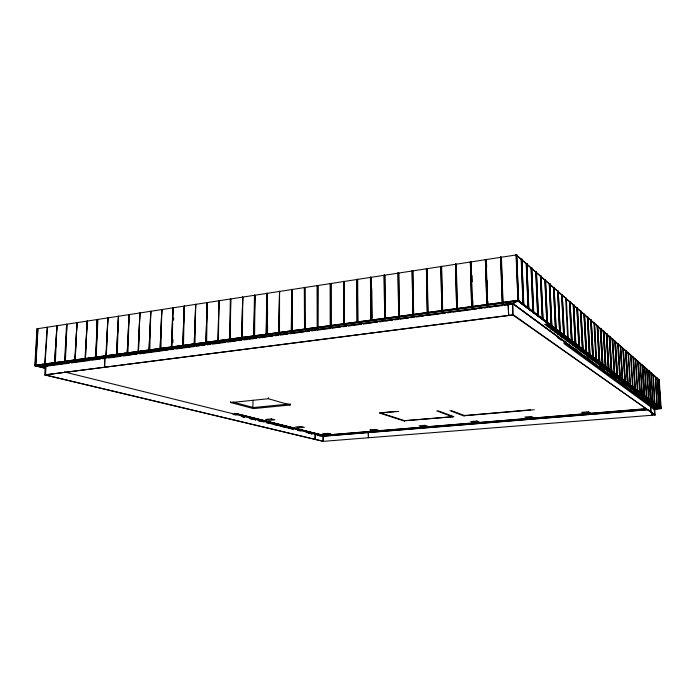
<?xml version="1.0" encoding="UTF-8"?>
<svg xmlns="http://www.w3.org/2000/svg" width="696" height="696" viewBox="0 0 696 696"><rect width="100%" height="100%" fill="white"/><g stroke="black" fill="none" stroke-linecap="round" stroke-linejoin="round"><path stroke-width="1.04" d="M323.092 435.252L323.144 441.351L655.127 415.007L654.614 407.125M45.31 364.808L44.735 374.926L323.144 441.351L323.283 435.418M236.022 413.485L323.379 435.287L323.379 436.175L64.397 371.96M314.975 433.225L311.399 433.704M315.097 433.478L315.079 439.428L315.418 433.451M317.289 285.482L317.202 327.625L317.959 327.694L318.046 285.569L317.289 285.482L317.507 327.755M317.654 327.564L317.741 285.412M304.857 287.405L304.97 329.443L304.857 287.405L304.413 287.474L304.526 329.504L304.413 287.474M230.733 401.488L230.715 402.584L253.483 408.604L290.206 404.994L290.215 403.915M291.38 331.087L291.685 289.44L292.129 289.371L292.146 331.165L291.38 331.087L291.685 289.44M291.824 331.026L292.129 289.371M278.713 332.792L279.557 291.311L279.479 332.862L278.713 332.792L279.557 291.311M266.203 334.471L267.142 293.233L266.959 334.541L266.203 334.471L266.707 293.303M266.629 334.411L267.142 293.233M267.281 334.132L267.577 310.233M267.499 334.106L267.603 325.415M290.206 404.994L268.369 398.73L268.378 397.607M253.683 407.812L252.892 407.604L253.005 400.217M253.84 336.133L254.875 295.13L254.597 336.203L253.84 336.133L254.449 295.191M254.266 336.072L254.875 295.13M253.483 408.604L253.501 407.543M241.625 337.769L242.756 297.001L242.391 337.838L241.625 337.769L242.756 297.001M230.367 298.915L229.558 339.396L230.324 339.465L230.707 299.062M229.906 339.517L230.776 298.854M218.405 341.057L218.944 300.681L218.057 340.936M217.987 341.118L218.944 300.681M205.868 342.58L207.251 302.49L206.625 342.641L205.868 342.58L207.251 302.49M194.227 344.137L195.698 304.282L194.984 344.207L194.227 344.137L195.698 304.282M182.726 345.686L184.283 306.04L183.483 345.747L182.726 345.686L184.283 306.04M172.869 342.571L172.973 339.361M173.574 320.125L173.643 317.994M171.364 347.208L172.991 307.789L172.112 347.278L171.364 347.208L172.991 307.789M160.124 348.722L161.837 309.511L160.88 348.783L160.124 348.722L161.837 309.511M149.022 350.21L150.806 311.216L149.779 350.271L149.022 350.21L150.806 311.216M138.043 351.689L139.905 312.904L138.426 351.637M138.417 351.802L139.905 312.904M127.194 353.142L129.125 314.575L127.942 353.203L127.194 353.142L129.125 314.575M116.467 354.586L118.468 316.219L117.215 354.647L116.467 354.586L118.468 316.219M105.862 356.013L107.923 317.846L106.227 355.96M106.244 356.117L107.923 317.846M99.659 357.065L99.676 356.613L104.452 358.17L100.146 356.978M100.041 357.178L100.163 356.7M104.67 356.857L104.583 367.392L105.044 356.961M97.527 319.638L95.761 357.526L97.144 319.516L96.118 357.474L97.892 319.586L97.144 319.516M85.008 358.814L87.2 321.056L85.364 358.762M85.391 358.918L87.2 321.056M74.75 360.189L77.012 322.631L75.107 360.137M75.142 360.293L77.012 322.631M66.581 324.24L64.606 361.555L65.354 361.607L66.973 324.362M65.006 361.65L66.929 324.188M54.575 362.894L56.959 325.728L55.323 362.955L54.575 362.894L56.959 325.728M44.657 364.234L47.154 327.425M46.11 364.852L45.536 374.97L323.283 441.281M654.544 408.796L661.174 408.317L518.468 300.307L34.826 365.33L45.37 367.94L35.827 365.609L37.975 328.886L36.975 328.816L34.8 365.774L45.344 368.375M35.218 365.652L37.384 328.756M658.668 379.903L659.208 379.868L661.2 408.656L518.05 301.116L516.267 254.945L658.668 379.903L660.556 408.456L517.928 300.898L516.049 254.753L516.693 254.649L518.694 300.75L34.8 365.774L35.609 365.818L37.775 328.869M34.826 365.33L518.468 300.307M518.042 300.837L512.891 303.821L654.684 408.152L660.687 408.465M321.543 436.209L323.144 435.4L646.236 408.874M330.33 283.463L331.087 283.55L331.113 325.928L330.356 325.858L330.33 283.463L330.356 325.858M343.537 281.419L344.294 281.515L344.442 324.145L343.676 324.066L343.537 281.419L343.676 324.066M356.909 279.357L357.674 279.444L357.935 322.335L357.17 322.257L356.909 279.357L357.17 322.257M370.455 277.26L371.22 277.356L371.603 320.499L370.837 320.421L370.455 277.26L370.837 320.421M384.175 275.137L384.94 275.233L385.445 318.637L384.679 318.559L384.175 275.137L384.679 318.559M398.077 272.989L398.834 273.084L399.469 316.758L398.704 316.671L398.077 272.989L398.704 316.671M412.154 270.814L412.911 270.909L413.676 314.844L412.911 314.766L412.154 270.814L412.911 314.766M426.422 268.604L427.179 268.708L428.075 312.913L427.309 312.835L426.422 268.604L427.309 312.835M440.873 266.377L441.629 266.472L442.665 310.955L441.899 310.868L440.873 266.377L441.899 310.868M455.515 264.106L456.272 264.21L457.455 308.972L456.689 308.885L455.515 264.106L456.689 308.885M470.357 261.818L471.114 261.913L472.445 306.962L471.679 306.875L470.357 261.818L471.679 306.875M485.399 259.486L486.156 259.591L487.635 304.918L486.869 304.831L485.399 259.486L486.869 304.831M500.642 257.129L501.407 257.242L503.034 302.856L502.268 302.76L500.642 257.129L502.268 302.76M516.91 254.84L36.975 328.816M486.269 261.444L486.713 266.785M521.843 259.173L521.2 259.277L523 304.578L523.827 304.63L521.843 259.173L523.653 304.5M522.017 259.33L521.382 259.425L523.183 304.717L523.827 304.63M526.837 263.558L526.202 263.654L528.02 308.371L528.83 308.415L526.837 263.558L528.664 308.285M527.002 263.714L526.376 263.801L528.194 308.502L528.83 308.415M531.683 267.821L531.057 267.916L532.901 312.052L533.702 312.095L531.683 267.821L533.536 311.965M531.857 267.969L531.231 268.064L533.066 312.173L533.702 312.095M536.407 271.971L535.789 272.066L537.643 315.627L538.434 315.671L536.407 271.971L538.269 315.549M536.572 272.119L535.955 272.206L537.808 315.749L538.434 315.671M541.001 276.007L540.392 276.095L542.262 319.116L543.037 319.16L541.001 276.007L542.88 319.038M541.166 276.147L540.548 276.234L542.419 319.238L543.037 319.16M545.481 279.94L544.872 280.027L546.76 322.509L547.526 322.544L545.481 279.94L547.369 322.431M545.629 280.079L545.029 280.166L546.917 322.622L547.526 322.544M549.84 283.768L549.24 283.855L551.136 325.806L551.893 325.85L549.84 283.768L551.737 325.737M549.988 283.898L549.388 283.985L551.284 325.919L551.893 325.85M554.086 287.5L553.494 287.579L555.399 329.025L556.148 329.06L554.086 287.5L556 328.956M554.225 287.631L553.633 287.709L555.547 329.138L556.148 329.06M558.218 291.137L557.635 291.215L559.558 332.157L560.289 332.201L558.218 291.137L560.149 332.088M558.366 291.259L557.774 291.346L559.697 332.27L560.289 332.201M562.255 294.678L561.672 294.756L563.603 335.22L564.326 335.255L562.255 294.678L564.186 335.15M35.218 365.496L44.692 367.993M304.213 329.365L304.657 329.304M562.394 294.8L561.811 294.878L563.743 335.324L564.326 335.255M35.609 365.818L518.05 301.116L518.485 300.863L516.693 254.649M44.361 364.861L42.369 364.365M53.923 363.582L51.939 363.077M58.734 362.938L56.767 362.433M63.58 362.285L61.613 361.781M66.19 361.937L64.049 361.45M70.896 361.311L68.939 360.798M73.35 360.98L71.575 360.441M75.803 360.65L73.854 360.137M80.736 359.989L78.796 359.467M85.704 359.327L83.764 358.805M90.689 358.657L88.766 358.127M95.709 357.988L93.786 357.457M100.746 357.309L98.832 356.778M105.818 356.63L103.913 356.091M110.916 355.943L109.02 355.404M116.041 355.256L114.153 354.716M121.2 354.569L119.312 354.02M131.596 353.176L129.726 352.62M136.834 352.472L134.972 351.915M147.404 351.054L145.56 350.497M168.893 348.174L167.084 347.6M177.08 347.078L175.479 346.478M180.02 346.686L178.028 346.13M182.578 346.347L180.986 345.729M188.103 345.608L186.328 345.016M199.256 344.111L197.49 343.511M204.876 343.354L203.128 342.754M230.585 339.909L228.871 339.3M293.26 331.514L291.668 330.852M302.534 330.269L300.968 329.608M311.904 329.017L310.573 328.312M318.185 328.173L316.645 327.494M661.174 408.317L654.884 408.16L513.065 303.726L44.927 365.844L513.048 303.395L517.92 300.568L660.548 408.248L654.492 408.743M58.429 364.626L44.744 366.409M60.587 364.339L69.209 363.19M71.366 362.903L89.688 360.467M91.837 360.18L100.459 359.032M102.617 358.745L105.853 358.31M108.011 358.022L120.939 356.3M123.096 356.013L131.718 354.873M133.876 354.586L137.112 354.151M139.261 353.864L162.977 350.706M165.135 350.419L168.362 349.992M170.52 349.705L173.756 349.279M175.905 348.992L194.227 346.547M196.385 346.26L199.621 345.834M201.779 345.547L205.007 345.112M207.164 344.825L210.401 344.398M212.55 344.111L225.487 342.389M227.644 342.101L236.266 340.953M238.424 340.666L241.651 340.24M243.809 339.952L247.045 339.517M249.194 339.23L256.746 338.23M258.895 337.943L267.525 336.794M269.674 336.507L272.91 336.081M275.068 335.794L278.296 335.359M280.453 335.072L283.69 334.645M285.847 334.358L287.996 334.071M290.154 333.784L298.775 332.636M300.933 332.349L304.169 331.914M306.318 331.635L309.555 331.2M311.712 330.913L314.94 330.487M317.098 330.2L330.035 328.477M332.192 328.19L335.42 327.755M337.577 327.468L340.814 327.042M342.963 326.755L346.199 326.32M348.357 326.032L351.584 325.606M353.742 325.319L361.285 324.319M363.442 324.031L366.679 323.596M368.837 323.309L372.064 322.883M374.222 322.596L377.458 322.161M379.607 321.874L382.844 321.448M385.001 321.16L388.238 320.725M390.386 320.438L392.544 320.16M394.702 319.873L397.929 319.438M400.087 319.151L403.323 318.725M405.481 318.437L408.709 318.002M410.866 317.715L414.103 317.289M416.26 317.002L419.488 316.567M421.645 316.28L423.803 315.993M427.031 315.566L439.968 313.844M442.125 313.557L445.353 313.13M447.511 312.843L450.747 312.408M452.905 312.121L456.132 311.695M458.29 311.408L471.227 309.685M473.376 309.398L476.612 308.963M478.77 308.676L481.997 308.25M484.155 307.963L487.391 307.536M489.549 307.249L492.777 306.814M494.934 306.527L502.477 305.527M504.635 305.24L512.178 304.23M566.187 298.14L565.613 298.219L567.692 338.3L568.267 338.23L566.327 298.262L565.752 298.332M570.033 301.516L569.458 301.585L571.407 341.101L572.112 341.136L570.033 301.516L571.981 341.04M570.163 301.629L569.598 301.699L571.538 341.205L572.112 341.136M573.774 304.805L573.217 304.874L575.166 343.937L575.862 343.972L573.774 304.805L575.731 343.876M573.904 304.918L573.339 304.987L575.296 344.033L575.862 343.972M577.428 308.015L576.88 308.084L578.828 346.704L579.516 346.738L577.428 308.015L579.394 346.643M577.558 308.128L577.001 308.197L578.959 346.799L579.516 346.738M581.003 311.155L580.455 311.225L582.413 349.409L583.091 349.435L581.003 311.155L582.97 349.349M581.125 311.26L580.577 311.329L582.535 349.496L583.091 349.435M584.492 314.218L583.944 314.288L585.91 352.046L586.58 352.08L584.492 314.218L586.458 351.985M584.614 314.322L584.066 314.392L586.032 352.132L586.58 352.08M587.894 317.211L587.354 317.28L589.329 354.621L589.99 354.655L587.894 317.211L589.869 354.56M588.016 317.315L587.476 317.385L589.442 354.708L589.99 354.655M544.542 324.406L547.561 324.04M591.226 320.134L590.695 320.204L592.661 357.144L593.314 357.17L591.226 320.134L593.314 357.17M591.339 320.238L590.808 320.299L592.774 357.231M548.787 327.564L551.702 327.146M594.48 322.996L593.958 323.057L595.924 359.597L596.568 359.632L594.48 322.996L596.037 359.684L596.568 359.632M554.869 329.53L551.902 329.887M597.777 325.893L597.142 325.858L599.117 362.007L599.752 362.033L597.664 325.798L599.752 362.033M555.965 332.905L558.905 332.558M600.883 328.625L600.257 328.59L602.231 364.356L602.858 364.391L600.883 328.625L602.753 364.304M603.823 331.2L603.31 331.261L605.285 366.661L605.903 366.688L603.823 331.2L605.798 366.609M603.928 331.296L603.415 331.357L605.389 366.74L605.903 366.688M567.553 338.195L568.267 338.23M606.799 333.819L606.294 333.88L608.269 368.915L608.878 368.941L606.799 333.819L608.878 368.941M606.903 333.915L606.399 333.967L608.365 368.993M564.76 339.448L567.623 339.117M609.713 336.385L609.209 336.438L611.184 371.116L611.793 371.142L609.713 336.385L611.688 371.064M609.818 336.473L609.313 336.525L611.288 371.194L611.793 371.142M612.567 338.891L612.071 338.943L614.142 373.343L614.646 373.3L612.567 338.891L614.646 373.3M612.167 339.03L612.671 338.978M615.368 341.345L614.872 341.405L616.839 375.379L617.439 375.405L615.368 341.345L617.439 375.405M615.464 341.431L614.968 341.484L616.934 375.457M619.579 377.45L620.171 377.476L618.196 343.833L617.613 343.807L619.675 377.519M580.977 351.515L583.657 351.167M584.362 354.029L587.006 353.69M585.188 354.647L587.833 354.316M625.982 350.68L625.504 350.723L627.47 383.4L628.036 383.418L625.982 350.68L628.036 383.418M626.069 350.758L625.6 350.801L627.557 383.47M588.72 354.977L586.023 355.264M586.841 355.874L589.477 355.543M590.347 356.195L587.668 356.483M628.123 353.02L628.592 352.968L628.036 352.942L630.08 385.366M593.279 360.659L595.854 360.345M633.404 357.196L632.942 357.248L634.891 389.003L635.439 389.02L633.404 357.196L634.978 389.064M598.995 362.703L596.385 362.973M635.404 359.406L635.866 359.362L635.326 359.336L637.353 390.856M597.151 363.547L599.761 363.277M597.916 364.112L600.465 363.799M598.673 364.678L601.213 364.365M230.715 402.584L268.369 398.73M602.858 364.391L602.336 364.443L600.37 328.686M599.43 365.235L601.962 364.93M637.745 361.459L638.197 361.407L640.146 392.579L639.607 392.561M602.405 367.453L604.92 367.157M603.145 368.001L605.65 367.705M642.652 365.322L642.208 365.365L644.139 395.981L644.67 395.998L642.652 365.322L644.67 395.998M642.73 365.391L642.286 365.435L644.218 396.041M608.582 369.907L606.042 370.159M644.418 367.305L644.931 367.331L644.487 367.375L646.419 397.703L646.871 397.66L644.861 367.262M608.182 371.751L610.644 371.464M611.401 372.021L608.887 372.273M252.892 407.604L289.327 404.002M609.592 372.795L612.045 372.508M614.046 373.274L614.542 373.221M614.159 374.1L611.671 374.344M649.15 371.029L648.716 371.072L650.63 400.879L651.143 400.896L649.15 371.029L651.143 400.896M649.22 371.099L648.785 371.133L650.708 400.931M615.742 377.371L618.144 377.093M617.074 378.354L619.466 378.085M622.842 379.494L622.268 379.477L620.301 346.156L620.78 346.103L622.755 379.424M654.875 376.475L655.371 376.493L656.841 405.568M619.692 380.303L622.067 380.042M620.98 381.269L623.346 380.999M658.755 407.003L659.242 407.021L657.346 378.233L656.85 378.206L658.816 407.056M621.615 381.739L624.025 381.512M625.469 381.478L624.895 381.46L622.929 348.47L623.407 348.418L625.469 381.478L624.982 381.521L623.016 348.548M625.913 382.93L623.52 383.157M516.049 254.753L659.208 379.868M624.773 384.088L627.148 383.87M629.993 385.306L630.559 385.323L628.505 352.889M627.853 386.376L630.202 386.158M628.462 386.828L630.767 386.584M629.062 387.28L631.403 387.063M632.464 387.167L633.021 387.194L630.976 355.064L630.515 355.117L632.551 387.237L633.021 387.194M629.663 387.724L631.959 387.481M632.594 387.959L630.263 388.168M630.854 388.612L633.143 388.368M395.937 411.414L379.45 413.032L403.715 420.845L453.862 416.652L438.01 410.797M398.678 411.423L379.764 412.885M637.275 390.795L637.814 390.813L635.787 359.284M634.369 391.23L636.631 390.987M637.806 391.874L635.518 392.083M639.502 393.144L637.223 393.353M280.584 426.222L281.08 426.239M641.895 394.284L642.425 394.301L640.407 363.347L639.955 363.399L641.973 394.345M640.007 395.424L642.26 395.224M640.564 395.833L642.808 395.632M643.348 396.041L641.112 396.241M641.651 396.642L643.852 396.424M642.199 397.051L644.392 396.824M643.269 397.851L645.462 397.625M646.34 397.642L646.871 397.66M646.558 398.451L644.339 398.643M644.87 399.034L647.045 398.817M648.507 399.278L649.029 399.295L647.019 369.158L646.584 369.202L648.585 399.33L649.029 399.295M530.543 409.84L463.675 415.582L464.171 415.773M534.197 409.761L463.545 415.825L449.929 410.649M646.445 400.209L648.611 399.991M649.159 400.409L646.967 400.6M647.489 400.983L649.673 400.8M648.515 401.749L650.664 401.54M649.029 402.131L651.204 401.949M652.717 402.453L653.222 402.471L651.238 372.865L650.803 372.908L652.787 402.505M652.213 402.706L650.047 402.888M650.551 403.262L652.717 403.08M651.552 404.011L653.709 403.828M652.056 404.385L654.17 404.176M652.552 404.75L654.692 404.567M655.675 405.307L653.535 405.481M656.772 405.516L657.276 405.524L655.301 376.432M655.484 406.934L657.598 406.76M317.437 435.217L317.124 435.244M655.963 407.29L658.042 407.09M323.379 435.287L646.253 408.726M653.205 408.091L654.91 408.004L513.065 303.726M322.596 436.14L648.489 409.579M654.057 408.987L661.104 408.43M322.448 436.357L647.202 409.805M654.571 409.135L661.2 408.656L518.033 300.559M512.439 303.482L512.874 315.01L655.127 415.007L513.3 314.766L44.735 374.926L512.874 315.01L512.865 303.23M35.618 365.6L45.231 366.131M232.986 414.329L236.144 415.103M241.416 416.408L244.583 417.191M255.65 419.932L249.855 418.496L252.944 419.288M258.286 420.575L264.071 422.011M266.725 422.663L293.077 429.18M297.723 430.319L300.881 431.102M306.144 432.399L312.06 433.869M241.338 416.417L244.505 417.2M255.536 420.045L255.693 419.966M258.216 420.593L261.383 421.367M266.655 422.672L269.822 423.455M275.094 424.76L278.261 425.543M280.366 426.065L286.7 427.622M288.814 428.144L293.033 429.188M308.615 433.043L312.017 433.878M42.439 365.844L44.309 365.53M45.31 367.688L35.844 365.348L47.041 366.374M234.717 413.354L323.144 435.4L234.578 413.372M45.005 364.182L47.493 327.372L46.763 327.303M47.311 363.704L49.294 364.199L47.145 363.721M232.803 402.036L254.284 407.752M368.436 431.703L370.298 432.216M124.688 353.298L126.568 353.846L124.506 353.324M140.435 351.184L142.288 351.741L140.253 351.21M151.084 349.749L152.92 350.314L150.893 349.775M156.452 349.035L158.279 349.601L156.261 349.053M161.855 348.305L163.673 348.879L161.655 348.331M404.585 420.88L404.037 420.706L453.235 416.704M172.739 346.843L174.539 347.417L172.538 346.869M380.686 412.928L404.907 420.741M192.087 344.242L193.862 344.833L191.896 344.268M208.991 341.971L210.731 342.571L208.791 341.997M211.836 341.588L213.576 342.188L211.636 341.614M217.552 340.822L219.275 341.423L217.343 340.849M223.303 340.048L225.017 340.657L223.094 340.074M234.9 338.491L236.596 339.109L234.691 338.517M436.731 410.91L452.618 416.765M243.687 337.308L245.366 337.934L243.47 337.334M249.586 336.516L251.256 337.142L249.377 336.542M255.519 335.716L257.181 336.351L255.31 335.742M451.617 410.683L464.798 415.712M264.489 334.506L266.133 335.15L264.28 334.541M270.3 333.732L272.145 334.341L270.518 333.697M276.582 332.888L278.2 333.532L276.364 332.914M279.618 332.479L281.236 333.123L279.4 332.505M285.517 331.679L287.344 332.305L285.734 331.653M307.432 328.738L308.989 329.408L307.206 328.764M505.444 302.577L507.958 304.404L505.374 302.264M563.838 343.476L653.901 409.135L653.84 408.108L563.769 342.067M557.653 337.577L561.15 340.144M564.804 341.136L566.553 342.423M575.288 348.879L578.776 351.454M585.762 356.622L590.13 359.841M598.865 366.296L602.362 368.871M609.348 374.039L614.585 377.902M620.702 382.417L625.939 386.289M633.804 392.1L638.171 395.319M644.279 399.835L650.395 404.35L650.908 412.371L650.821 404.315M651.882 405.455L654.11 407.099L654.623 414.99M545.612 325.206L548.552 324.78M546.673 325.998L549.605 325.571M549.831 328.347L552.737 327.929M553.946 331.409L556.826 331M556.965 333.654L559.819 333.254M558.949 335.124L561.794 334.733M559.932 335.855L562.768 335.463M562.846 338.021L565.657 337.638M563.803 338.735L566.605 338.352M565.7 340.153L568.493 339.77M566.648 340.849L569.424 340.475M567.579 341.545L570.355 341.171M568.51 342.241L571.277 341.866M570.355 343.606L573.112 343.241M571.268 344.294L574.017 343.928M573.982 346.303L576.706 345.947M574.87 346.973L577.593 346.617M576.645 348.287L579.35 347.93M577.515 348.94L580.22 348.592M579.255 350.236L581.943 349.888M582.674 352.776L585.345 352.437M589.286 357.692L591.904 357.37M590.095 358.292L592.705 357.97M590.895 358.892L593.497 358.57M594.062 361.241L596.637 360.928M594.836 361.824L597.412 361.511M595.611 362.399L598.177 362.085M603.876 368.541L606.373 368.245M605.329 369.62L607.817 369.332M606.764 370.69L609.235 370.402M610.288 373.308L612.732 373.03M613.037 375.361L615.473 375.083M614.394 376.371L616.813 376.092M617.726 378.85L620.119 378.58M619.04 379.825L621.415 379.555M622.259 382.217L624.608 381.956M624.147 383.626L626.487 383.365M625.391 384.549L627.722 384.296M626.626 385.471L628.949 385.219M627.244 385.923L629.558 385.671M631.446 389.055L633.734 388.812M632.038 389.49L634.317 389.255M632.629 389.934L634.9 389.69M633.212 390.36L635.474 390.125M633.795 390.795L636.057 390.56M634.943 391.657L637.197 391.422M637.788 393.771L640.015 393.536M638.345 394.188L640.572 393.953M638.902 394.597L641.129 394.371M642.739 397.451L644.922 397.225M645.923 399.826L648.089 399.608M649.542 402.514L651.673 402.297M651.056 403.637L653.179 403.428M654.51 406.212L656.606 406.012M654.997 406.568L657.085 406.368M518.694 300.75L517.824 300.672L660.765 408.526L658.868 379.981M620.171 377.476L618.196 343.833M640.146 392.579L638.119 361.337L637.667 361.381L639.685 392.614M659.242 407.021L657.346 378.233M658.79 379.912L660.695 408.63M655.997 404.759L656.45 405.072L651.065 405.35L655.893 404.733M620.388 346.243L622.355 379.546M597.255 325.954L599.221 362.094M508.245 304.039L508.672 315.549L508.028 303.882M501.181 257.05L502.808 302.69M487.165 280.784L487.409 288.318M487.835 301.246L487.94 304.474M485.921 259.408L487.4 304.761M472.045 275.451L472.236 281.871M472.775 300.063L472.932 305.413M470.879 261.731L472.201 306.805M456.028 264.028L457.211 308.815M441.377 266.298L442.412 310.799M426.918 268.534L427.814 312.765M412.65 270.735L413.407 314.696M398.564 272.91L399.191 316.61M384.653 275.068L385.166 318.49M371.751 288.762L372.021 317.898M371.516 288.796L371.795 320.082M370.933 277.182L371.316 320.351M368.436 431.52L368.419 437.758L368.21 431.729M357.379 279.279L357.64 322.187M343.998 281.349L344.137 324.005M330.783 283.394L330.809 325.789M43.439 365.122L40.585 365.009L43.439 365.122M655.85 407.508L657.624 407.604L655.85 407.508M550.658 326.363L547.656 326.728L550.658 326.363M553.772 328.703L550.797 329.06L553.772 328.703M555.817 330.243L552.859 330.591L555.817 330.243M557.827 331.757L554.886 332.105L557.827 331.757M560.811 333.993L557.896 334.341L560.811 333.993M563.734 336.194L560.837 336.533L563.734 336.194M564.7 336.916L561.811 337.255L564.7 336.916M572.199 342.554L569.372 342.876L572.26 342.606M574.922 344.598L572.112 344.92L574.983 344.65M575.818 345.277L573.017 345.59L575.879 345.32M578.472 347.278L575.696 347.582L578.472 347.278M581.082 349.235L578.332 349.54L581.082 349.235M582.804 350.532L580.055 350.827L582.804 350.532M584.501 351.802L581.769 352.098L584.562 351.845M586.18 353.063L583.457 353.359L586.18 353.063M591.095 356.761L588.424 357.048L591.095 356.761M594.288 359.162L591.635 359.44L594.341 359.206M595.071 359.754L592.427 360.032L595.132 359.797M602.71 365.496L600.126 365.757L602.71 365.496M603.449 366.053L600.874 366.314L603.502 366.087M604.189 366.601L601.614 366.862L604.241 366.644M607.095 368.793L604.554 369.045L607.095 368.793M609.948 370.933L607.425 371.185L609.992 370.968M613.428 373.543L610.931 373.796L613.472 373.587M614.794 374.57L612.306 374.813L614.794 374.57M616.143 375.588L613.672 375.831L616.195 375.631M617.482 376.597L615.02 376.832L617.526 376.632M618.805 377.597L616.36 377.832L618.805 377.597M653.353 374.726L652.857 374.709L654.832 404.045L653.353 374.726M620.771 379.068L618.335 379.303L620.771 379.068M622.702 380.521L620.293 380.755L622.755 380.555M625.243 382.426L622.842 382.652L625.243 382.426M628.34 384.757L625.965 384.975L628.384 384.792M271.414 418.914L265.724 419.444L269.317 420.349L274.981 419.827L271.414 418.914M638.336 392.274L636.048 392.474L638.371 392.3M638.902 392.692L636.614 392.901L638.937 392.727M641.677 394.78L639.415 394.98L641.677 394.78M301.116 426.491L295.617 426.97L298.871 427.796L304.343 427.318L301.116 426.491M645.992 398.025L643.774 398.216L646.027 398.051M647.567 399.217L645.357 399.4L647.602 399.243M295.095 429.702L295.095 429.702M650.151 401.157L647.967 401.34L650.151 401.157M656.119 405.646L653.988 405.82L656.119 405.646M328.051 433.364L322.744 433.808L325.702 434.556L330.991 434.113L328.051 433.364M375.405 429.441L369.854 429.902L372.621 430.685L378.145 430.224L375.405 429.441M424.952 425.326L419.14 425.813L421.698 426.631L427.483 426.161L424.952 425.326M476.847 421.019L470.757 421.524L473.08 422.394L479.144 421.898L476.847 421.019M531.274 416.504L524.88 417.035L526.95 417.948L533.31 417.426L531.274 416.504M588.416 411.762L581.699 412.319L583.483 413.285L590.156 412.737L588.416 411.762M320.534 435.957L317.332 435.165L320.456 435.966M651.961 415.26L651.682 412.25L651.961 415.26"/></g></svg>
